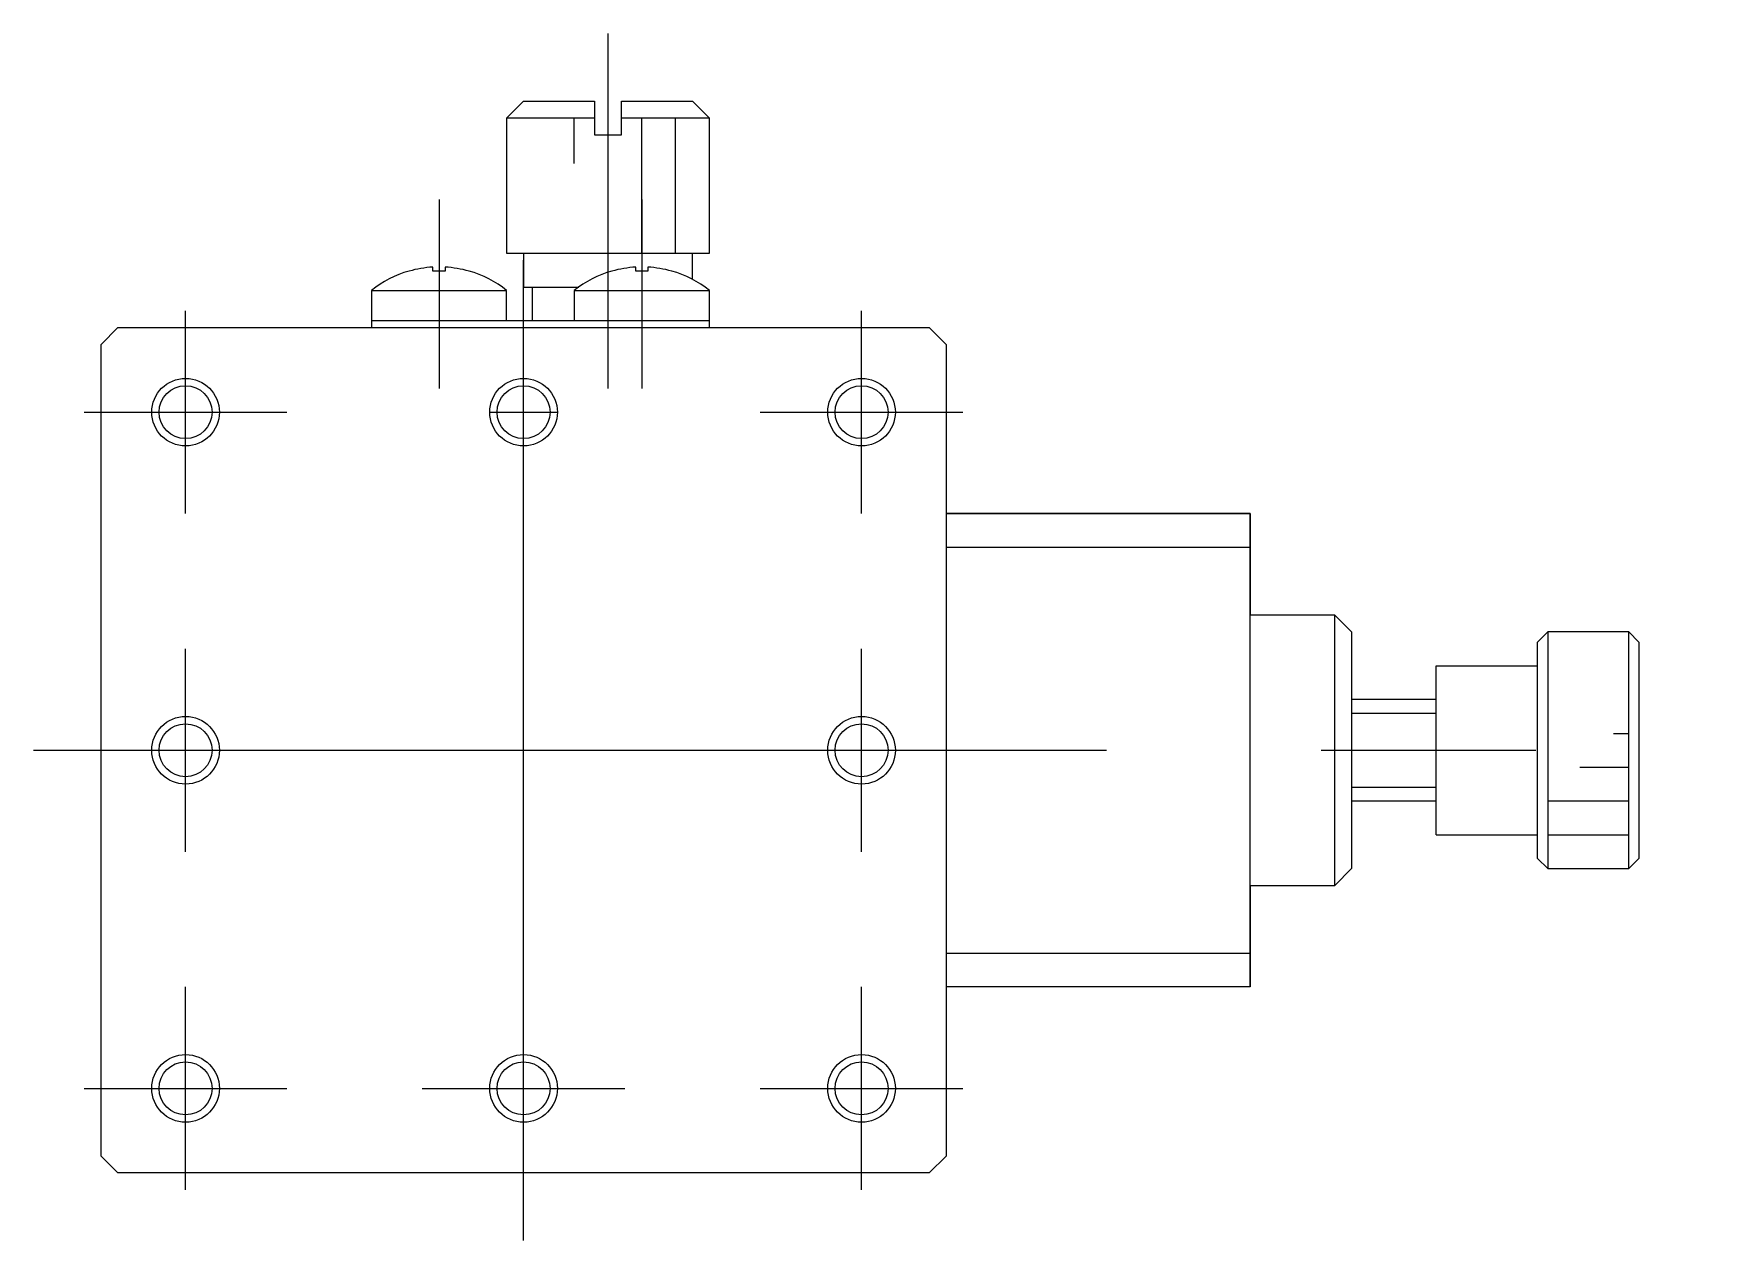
# Model space of a CAD drawing. Extents: x -72 to 149, y -67 to 79.
# Drawn here: x -14.5 to 35, y 43.39 to 79.09 of the extents above; entities that cross this region are included whole.
import ezdxf

# ---------------------------------------------------------------- set-up
doc = ezdxf.new("R2010")
doc.units = 0
doc.linetypes.add('CENTER', pattern=[50.8, 31.75, -6.35, 6.35, -6.35])
doc.layers.get('0').update_dxf_attribs({"linetype": 'CONTINUOUS'})
doc.layers.add('CENTER', color=1, linetype='CENTER')

msp = doc.modelspace()

# ---------------------------------------------------------------- linework, layer by layer
at = {"color": 7, "linetype": 'CONTINUOUS'}
for p, q in [((0, 77.087), (-0.5, 76.587)), ((0, 77.087), (2.1, 77.087)), ((2.1, 77.087), (2.1, 76.587)), ((2.9, 77.087), (5, 77.087)), ((2.9, 76.587), (2.9, 77.087)), ((5.5, 76.587), (5, 77.087)), ((-0.5, 76.587), (-0.5, 72.587)), ((2.1, 76.587), (-0.5, 76.587)), ((1.5, 75.237), (1.5, 76.587)), ((2.1, 76.587), (2.1, 76.087)), ((2.9, 76.087), (2.9, 76.587)), ((5.5, 76.587), (2.9, 76.587)), ((3.5, 72.587), (3.5, 76.587)), ((4.5, 72.587), (4.5, 76.587)), ((5.5, 72.587), (5.5, 76.587)), ((2.1, 76.087), (2.9, 76.087)), ((2.5, 74.237), (2.5, 76.087)), ((-0.5, 72.587), (5.5, 72.587)), ((0, 72.587), (0, 71.587)), ((5, 71.814), (5, 72.587)), ((-3.386, 72.057), (-3.389, 72.061)), ((-3.386, 72.057), (-3.389, 72.061)), ((-2.68, 72.057), (-2.68, 72.177)), ((-2.32, 72.057), (-2.68, 72.057)), ((-2.32, 72.177), (-2.32, 72.057)), ((-1.611, 72.061), (-1.614, 72.057)), ((-1.611, 72.061), (-1.614, 72.057)), ((2.614, 72.057), (2.611, 72.061)), ((2.614, 72.057), (2.611, 72.061)), ((3.32, 72.057), (3.32, 72.177)), ((3.68, 72.057), (3.32, 72.057)), ((3.68, 72.177), (3.68, 72.057)), ((4.389, 72.061), (4.386, 72.057)), ((4.389, 72.061), (4.386, 72.057)), ((-4.5, 71.485), (-0.5, 71.485)), ((-4.5, 71.485), (-4.5, 70.387)), ((-0.5, 70.587), (-0.5, 71.485)), ((0, 71.587), (1.635, 71.587)), ((0.25, 71.587), (0.25, 70.587)), ((1.5, 71.485), (5.5, 71.485)), ((1.5, 71.485), (1.5, 70.587)), ((5.5, 70.387), (5.5, 71.485)), ((-12, 70.387), (-12.5, 69.887)), ((-12, 70.387), (12, 70.387)), ((5.5, 70.587), (-4.5, 70.587)), ((12.5, 69.887), (12, 70.387)), ((-12.5, 45.887), (-12.5, 69.887)), ((12.5, 69.887), (12.5, 45.887)), ((21.5, 64.887), (12.5, 64.887)), ((12.5, 64.887), (21.5, 64.887)), ((21.5, 63.887), (21.5, 64.887)), ((21.5, 64.887), (21.5, 63.887)), ((21.5, 61.979), (21.5, 64.487)), ((21.5, 62.387), (21.5, 64.487)), ((21.5, 60.287), (21.5, 64.487)), ((21.5, 62.387), (21.5, 64.487)), ((21.5, 63.887), (12.5, 63.887)), ((21.5, 51.887), (21.5, 63.887)), ((21.5, 63.887), (21.5, 61.887)), ((21.5, 60.287), (21.5, 62.387)), ((21.5, 61.897), (21.5, 62.387)), ((24, 61.887), (21.5, 61.887)), ((24, 57.887), (24, 61.887)), ((24.5, 61.387), (24, 61.887)), ((24.5, 61.387), (24.5, 59.387)), ((24.5, 61.387), (24.5, 57.887)), ((30.3, 61.387), (30, 61.087)), ((30.3, 61.387), (30.3, 54.387)), ((32.7, 61.387), (30.3, 61.387)), ((32.7, 54.387), (32.7, 61.387)), ((33, 61.087), (32.7, 61.387)), ((30, 54.687), (30, 61.087)), ((33, 61.087), (33, 57.887)), ((33, 61.087), (33, 54.687)), ((27, 60.387), (30, 60.387)), ((27, 55.387), (27, 60.387)), ((27, 59.387), (24.5, 59.387)), ((32.25, 58.387), (32.7, 58.387)), ((24, 53.887), (24, 57.887)), ((24.5, 57.887), (24.5, 54.387)), ((33, 57.887), (33, 54.687)), ((31.25, 57.387), (32.7, 57.387)), ((24.5, 56.387), (24.5, 54.387)), ((24.5, 56.387), (27, 56.387)), ((30.3, 56.387), (32.7, 56.387)), ((21.5, 51.287), (21.5, 55.487)), ((21.5, 53.387), (21.5, 55.487)), ((27, 55.387), (30, 55.387)), ((30.3, 55.387), (32.7, 55.387)), ((30, 54.687), (30.3, 54.387)), ((32.7, 54.387), (33, 54.687)), ((24, 53.887), (24.5, 54.387)), ((30.3, 54.387), (32.7, 54.387)), ((21.5, 51.287), (21.5, 53.887)), ((21.5, 53.887), (21.5, 51.887)), ((21.5, 53.887), (24, 53.887)), ((21.5, 53.387), (21.5, 53.887)), ((21.5, 51.287), (21.5, 53.387)), ((21.5, 51.287), (21.5, 53.387)), ((12.5, 51.887), (21.5, 51.887)), ((21.5, 50.887), (21.5, 51.887)), ((21.5, 51.887), (21.5, 50.887)), ((21.5, 50.887), (12.5, 50.887)), ((-12.5, 45.887), (-12, 45.387)), ((12, 45.387), (12.5, 45.887)), ((12, 45.387), (-12, 45.387))]:
    msp.add_line(p, q, dxfattribs=at)
at = {"color": 3, "linetype": 'CONTINUOUS'}
for p, q in [((24.5, 58.987), (27, 58.987)), ((27, 56.787), (24.5, 56.787))]:
    msp.add_line(p, q, dxfattribs=at)
for centre in [(-10, 67.887), (0, 67.887), (10, 67.887), (-10, 57.887), (10, 57.887), (-10, 47.887), (0, 47.887), (10, 47.887)]:
    msp.add_circle(centre, 1, dxfattribs=at)
at = {"color": 7, "linetype": 'CONTINUOUS'}
for centre in [(-10, 67.887), (0, 67.887), (10, 67.887), (-10, 57.887), (10, 57.887), (-10, 47.887), (0, 47.887), (10, 47.887)]:
    msp.add_circle(centre, 0.783, dxfattribs=at)
for centre, radius, start, end in [((-2.5, 68.987), 3.2, 106.1225, 128.6822), ((-2.5, 68.987), 3.195, 93.2297, 106.1067), ((-2.5, 68.987), 3.195, 73.8933, 86.7703), ((-2.5, 68.987), 3.2, 51.3178, 73.8775), ((3.5, 68.987), 3.2, 106.1225, 128.6822), ((3.5, 68.987), 3.195, 93.2297, 106.1067), ((3.5, 68.987), 3.195, 73.8933, 86.7703), ((3.5, 68.987), 3.2, 51.3178, 73.8775)]:
    msp.add_arc(centre, radius, start, end, dxfattribs=at)
at = {"layer": 'CENTER', "color": 1, "linetype": 'CENTER'}
for p, q in [((2.5, 68.587), (2.5, 79.087)), ((-2.5, 74.177), (-2.5, 68.587)), ((3.5, 74.177), (3.5, 68.587)), ((0, 43.387), (0, 72.387)), ((-10, 64.887), (-10, 70.887)), ((10, 64.887), (10, 70.887)), ((-13, 67.887), (-7, 67.887)), ((-1, 67.887), (1, 67.887)), ((7, 67.887), (13, 67.887)), ((-10, 54.887), (-10, 60.887)), ((10, 54.887), (10, 60.887)), ((-14.5, 57.887), (35, 57.887)), ((-10, 44.887), (-10, 50.887)), ((10, 44.887), (10, 50.887)), ((-13, 47.887), (-7, 47.887)), ((-3, 47.887), (3, 47.887)), ((7, 47.887), (13, 47.887))]:
    msp.add_line(p, q, dxfattribs=at)

doc.saveas('drawing.dxf')
